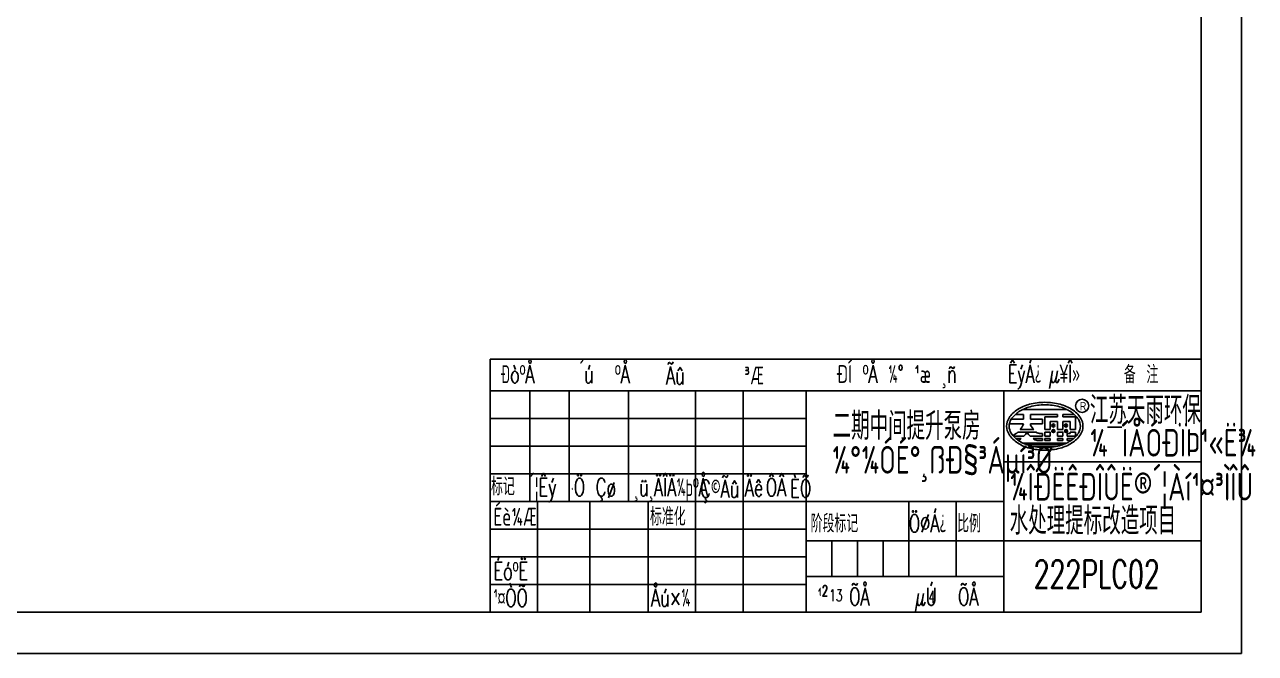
# Model space of a CAD drawing. Header units: millimetres. Extents: x 201 to 11482, y -7821 to 251.
# Drawn here: x 3396.4 to 3708, y -6996.8 to -6837.6 of the extents above; entities that cross this region are included whole.
import ezdxf
from ezdxf.enums import TextEntityAlignment as Align

# ---------------------------------------------------------------- set-up
doc = ezdxf.new("R2010")
doc.units = ezdxf.units.MM
doc.linetypes.add('CENTER2', pattern=[1.125, 0.75, -0.125, 0.125, -0.125])
doc.layers.add('LINE_THIN', color=2, linetype='Continuous')
doc.layers.add('TEXT', color=6, linetype='Continuous')
doc.layers.add('SECTION', color=3, linetype='CENTER2', lineweight=9)
doc.styles.add('HZ', font='txt', dxfattribs={"width": 0.67, "bigfont": 'hztxt'})
doc.styles.add('HZTXT', font='tssdeng.shx', dxfattribs={"width": 0.8, "bigfont": 'hztxt.shx'})

msp = doc.modelspace()

# ---------------------------------------------------------------- linework, layer by layer
for p, q in [((3694.26, -6586.831), (3694.26, -6986.374)), ((3514.26, -6930.374), (3694.26, -6930.374)), ((3644.26, -6986.374), (3644.26, -6930.374)), ((3649.015, -6935.107), (3660.298, -6935.107)), ((3649.015, -6935.107), (3660.298, -6935.107)), ((3646.184, -6937.514), (3649.241, -6937.514)), ((3646.184, -6937.514), (3649.241, -6937.514)), ((3647.212, -6936.311), (3649.241, -6936.311)), ((3647.212, -6936.311), (3649.241, -6936.311)), ((3649.241, -6937.514), (3649.241, -6936.311)), ((3649.241, -6937.514), (3649.241, -6936.311)), ((3651.046, -6937.514), (3651.046, -6936.311)), ((3651.046, -6936.311), (3657.845, -6936.311)), ((3651.046, -6937.514), (3651.046, -6936.311)), ((3651.046, -6936.311), (3657.845, -6936.311)), ((3651.046, -6937.514), (3654.055, -6937.514)), ((3651.046, -6937.514), (3654.055, -6937.514)), ((3654.055, -6938.717), (3654.055, -6937.514)), ((3654.055, -6938.717), (3654.055, -6937.514)), ((3654.656, -6940.183), (3654.656, -6936.912)), ((3654.656, -6936.912), (3657.845, -6936.912)), ((3654.656, -6940.183), (3654.656, -6936.912)), ((3654.656, -6936.912), (3657.845, -6936.912)), ((3656.04, -6940.183), (3656.04, -6938.115)), ((3656.04, -6938.115), (3657.845, -6938.115)), ((3656.04, -6940.183), (3656.04, -6938.115)), ((3656.04, -6938.115), (3657.845, -6938.115)), ((3657.845, -6936.912), (3657.845, -6936.311)), ((3657.845, -6936.912), (3657.845, -6936.311)), ((3657.845, -6940.183), (3657.845, -6938.115)), ((3657.845, -6940.183), (3657.845, -6938.115)), ((3659.229, -6936.912), (3659.229, -6936.311)), ((3659.229, -6936.311), (3662.1, -6936.311)), ((3659.229, -6936.912), (3659.229, -6936.311)), ((3659.229, -6936.311), (3662.1, -6936.311)), ((3659.229, -6936.912), (3662.418, -6936.912)), ((3659.229, -6936.912), (3662.418, -6936.912)), ((3659.229, -6938.115), (3661.034, -6938.115)), ((3659.229, -6940.183), (3659.229, -6938.115)), ((3659.229, -6938.115), (3661.034, -6938.115)), ((3659.229, -6940.183), (3659.229, -6938.115)), ((3661.034, -6940.183), (3661.034, -6938.115)), ((3661.034, -6940.183), (3661.034, -6938.115)), ((3662.418, -6940.183), (3662.418, -6936.912)), ((3662.418, -6940.183), (3662.418, -6936.912)), ((3645.688, -6938.717), (3649.241, -6938.717)), ((3645.688, -6938.717), (3649.241, -6938.717)), ((3647.866, -6940.784), (3652.482, -6940.784)), ((3647.866, -6940.784), (3652.482, -6940.784)), ((3648.432, -6940.183), (3651.859, -6940.183)), ((3648.432, -6940.183), (3651.859, -6940.183)), ((3651.046, -6938.717), (3654.055, -6938.717)), ((3651.071, -6939.028), (3651.046, -6938.717)), ((3651.046, -6938.717), (3654.055, -6938.717)), ((3651.071, -6939.028), (3651.046, -6938.717)), ((3653.328, -6941.124), (3654.055, -6941.124)), ((3653.328, -6941.124), (3654.055, -6941.124)), ((3654.055, -6941.836), (3654.055, -6941.124)), ((3654.055, -6941.836), (3654.055, -6941.124)), ((3654.656, -6940.183), (3656.04, -6940.183)), ((3654.656, -6940.183), (3656.04, -6940.183)), ((3654.656, -6940.784), (3656.04, -6940.784)), ((3654.656, -6941.836), (3654.656, -6940.784)), ((3654.656, -6940.784), (3656.04, -6940.784)), ((3654.656, -6941.836), (3654.656, -6940.784)), ((3656.04, -6941.836), (3656.04, -6940.784)), ((3656.04, -6941.836), (3656.04, -6940.784)), ((3657.845, -6940.183), (3659.229, -6940.183)), ((3657.845, -6940.183), (3659.229, -6940.183)), ((3657.845, -6940.784), (3659.229, -6940.784)), ((3657.845, -6941.836), (3657.845, -6940.784)), ((3657.845, -6940.784), (3659.229, -6940.784)), ((3657.845, -6941.836), (3657.845, -6940.784)), ((3659.229, -6941.836), (3659.229, -6940.784)), ((3659.229, -6941.836), (3659.229, -6940.784)), ((3660.283, -6941.124), (3661.034, -6941.124)), ((3660.283, -6941.124), (3660.283, -6941.836)), ((3660.283, -6941.124), (3661.034, -6941.124)), ((3660.283, -6941.124), (3660.283, -6941.836)), ((3661.034, -6940.183), (3662.418, -6940.183)), ((3661.034, -6940.183), (3662.418, -6940.183)), ((3661.034, -6941.124), (3661.034, -6940.784)), ((3661.034, -6940.784), (3662.418, -6940.784)), ((3661.034, -6941.124), (3661.034, -6940.784)), ((3661.034, -6940.784), (3662.418, -6940.784)), ((3662.418, -6942.015), (3662.418, -6940.784)), ((3662.418, -6942.015), (3662.418, -6940.784)), ((3646.73, -6941.836), (3649.377, -6941.836)), ((3646.73, -6941.836), (3649.377, -6941.836)), ((3647.336, -6942.438), (3648.7, -6942.438)), ((3647.336, -6942.438), (3648.7, -6942.438)), ((3649.243, -6943.64), (3660.07, -6943.64)), ((3649.243, -6943.64), (3660.07, -6943.64)), ((3649.957, -6943.942), (3659.355, -6943.942)), ((3649.957, -6943.942), (3659.355, -6943.942)), ((3650.949, -6941.836), (3654.055, -6941.836)), ((3650.949, -6941.836), (3654.055, -6941.836)), ((3651.669, -6942.438), (3654.055, -6942.438)), ((3651.669, -6942.438), (3654.055, -6942.438)), ((3651.959, -6944.483), (3657.353, -6944.483)), ((3651.959, -6944.483), (3657.353, -6944.483)), ((3652.762, -6942.929), (3654.055, -6942.929)), ((3652.762, -6942.929), (3654.055, -6942.929)), ((3654.055, -6942.929), (3654.055, -6942.438)), ((3654.055, -6942.929), (3654.055, -6942.438)), ((3654.656, -6941.836), (3656.04, -6941.836)), ((3654.656, -6941.836), (3656.04, -6941.836)), ((3654.656, -6942.929), (3654.656, -6942.438)), ((3654.656, -6942.438), (3656.04, -6942.438)), ((3654.656, -6942.929), (3654.656, -6942.438)), ((3654.656, -6942.438), (3656.04, -6942.438)), ((3654.656, -6942.929), (3656.04, -6942.929)), ((3654.656, -6942.929), (3656.04, -6942.929)), ((3656.04, -6942.929), (3656.04, -6942.438)), ((3656.04, -6942.929), (3656.04, -6942.438)), ((3657.845, -6941.836), (3659.229, -6941.836)), ((3657.845, -6941.836), (3659.229, -6941.836)), ((3657.845, -6942.929), (3657.845, -6942.438)), ((3657.845, -6942.438), (3659.229, -6942.438)), ((3657.845, -6942.929), (3657.845, -6942.438)), ((3657.845, -6942.438), (3659.229, -6942.438)), ((3657.845, -6942.929), (3659.229, -6942.929)), ((3657.845, -6942.929), (3659.229, -6942.929)), ((3659.229, -6942.929), (3659.229, -6942.438)), ((3659.229, -6942.929), (3659.229, -6942.438)), ((3660.283, -6941.836), (3662.582, -6941.836)), ((3660.283, -6941.836), (3662.582, -6941.836)), ((3660.283, -6942.438), (3660.283, -6942.929)), ((3660.283, -6942.438), (3661.977, -6942.438)), ((3660.283, -6942.438), (3660.283, -6942.929)), ((3660.283, -6942.438), (3661.977, -6942.438)), ((3660.283, -6942.929), (3661.338, -6942.929)), ((3660.283, -6942.929), (3661.338, -6942.929)), ((3694.26, -6948.374), (3644.26, -6948.374)), ((3694.26, -6948.374), (3644.26, -6948.374)), ((3514.26, -6958.374), (3644.26, -6958.374)), ((3594.26, -6968.374), (3644.26, -6968.374)), ((3694.26, -6968.374), (3644.26, -6968.374)), ((3594.26, -6977.374), (3644.26, -6977.374)), ((3694.26, -6986.374), (3132.156, -6986.374)), ((3694.26, -6986.374), (3514.26, -6986.374))]:
    msp.add_line(p, q)
at = {"color": 0}
for p, q in [((3514.26, -6922.374), (3694.26, -6922.374)), ((3514.26, -6922.374), (3694.26, -6922.374)), ((3514.26, -6930.374), (3694.26, -6930.374)), ((3514.26, -6930.374), (3694.26, -6930.374)), ((3514.26, -6958.374), (3644.26, -6958.374)), ((3514.26, -6958.374), (3644.26, -6958.374)), ((3594.26, -6968.374), (3644.26, -6968.374)), ((3594.26, -6968.374), (3644.26, -6968.374)), ((3594.26, -6977.374), (3644.26, -6977.374)), ((3594.26, -6977.374), (3644.26, -6977.374))]:
    msp.add_line(p, q, dxfattribs=at)
at = {"linetype": 'Continuous'}
msp.add_line((3694.26, -6948.374), (3644.26, -6948.374), dxfattribs=at)
for points in [[(3664.318, -6939.319, 0.1452621), (3663.693, -6937.214, 0.1071711), (3661.533, -6935.076, 0.0774043), (3658.551, -6933.772, 0.0645214), (3654.656, -6933.267, 0.0645214), (3650.762, -6933.772, 0.0774043), (3647.779, -6935.076, 0.1071711), (3645.62, -6937.214, 0.1452621), (3644.995, -6939.319, 0.1452621), (3645.62, -6941.424, 0.1071711), (3647.779, -6943.562, 0.0774043), (3650.762, -6944.866, 0.0645214), (3654.656, -6945.37, 0.0645214), (3658.551, -6944.866, 0.0774043), (3661.533, -6943.562, 0.1071711), (3663.693, -6941.424, 0.1452621)], [(3664.318, -6939.319, 0.1452621), (3663.693, -6937.214, 0.1071711), (3661.533, -6935.076, 0.0774043), (3658.551, -6933.772, 0.0645214), (3654.656, -6933.267, 0.0645214), (3650.762, -6933.772, 0.0774043), (3647.779, -6935.076, 0.1071711), (3645.62, -6937.214, 0.1452621), (3644.995, -6939.319, 0.1452621), (3645.62, -6941.424, 0.1071711), (3647.779, -6943.562, 0.0774043), (3650.762, -6944.866, 0.0645214), (3654.656, -6945.37, 0.0645214), (3658.551, -6944.866, 0.0774043), (3661.533, -6943.562, 0.1071711), (3663.693, -6941.424, 0.1452621)], [(3663.681, -6939.319, 0.1452621), (3663.159, -6937.561, 0.1071711), (3661.191, -6935.613, 0.0774043), (3658.389, -6934.388, 0.0645214), (3654.656, -6933.904, 0.0645214), (3650.924, -6934.388, 0.0774043), (3648.121, -6935.613, 0.1071711), (3646.153, -6937.561, 0.1452621), (3645.631, -6939.319, 0.1452621), (3646.153, -6941.077, 0.1071711), (3648.121, -6943.024, 0.0774043), (3650.924, -6944.25, 0.0645214), (3654.656, -6944.734, 0.0645214), (3658.389, -6944.25, 0.0774043), (3661.191, -6943.024, 0.1071711), (3663.159, -6941.077, 0.1452621)], [(3663.681, -6939.319, 0.1452621), (3663.159, -6937.561, 0.1071711), (3661.191, -6935.613, 0.0774043), (3658.389, -6934.388, 0.0645214), (3654.656, -6933.904, 0.0645214), (3650.924, -6934.388, 0.0774043), (3648.121, -6935.613, 0.1071711), (3646.153, -6937.561, 0.1452621), (3645.631, -6939.319, 0.1452621), (3646.153, -6941.077, 0.1071711), (3648.121, -6943.024, 0.0774043), (3650.924, -6944.25, 0.0645214), (3654.656, -6944.734, 0.0645214), (3658.389, -6944.25, 0.0774043), (3661.191, -6943.024, 0.1071711), (3663.159, -6941.077, 0.1452621)]]:
    msp.add_lwpolyline(points, format="xyb", close=True)
for centre, radius in [((3664.095, -6934.151), 1.666), ((3664.095, -6934.151), 1.666), ((3656.826, -6939.132), 0.1), ((3656.826, -6939.132), 0.1), ((3656.826, -6940.534), 0.1), ((3656.826, -6940.534), 0.1), ((3660.032, -6939.132), 0.1), ((3660.032, -6939.132), 0.1), ((3660.032, -6940.534), 0.1), ((3660.032, -6940.534), 0.1)]:
    msp.add_circle(centre, radius)
for centre, radius, start, end in [((3644.559, -6937.102), 4.95, 293.80566, 311.92468), ((3644.559, -6937.102), 4.95, 293.80566, 311.92468), ((3644.559, -6937.102), 4.95, 321.503, 340.95126), ((3644.559, -6937.102), 4.95, 321.503, 340.95126), ((3644.559, -6937.102), 6.755, 315.50262, 325.59469), ((3644.559, -6937.102), 6.755, 315.50262, 325.59469), ((3656.026, -6936.491), 7.372, 216.90779, 226.46812), ((3656.026, -6936.491), 7.372, 216.90779, 226.46812), ((3656.026, -6936.491), 5.567, 207.10998, 221.53659), ((3656.026, -6936.491), 5.567, 207.10998, 221.53659), ((3656.026, -6936.491), 5.567, 230.45944, 231.79763), ((3656.026, -6936.491), 5.567, 230.45944, 231.79763), ((3653.328, -6939.92), 1.203, 231.79763, 270), ((3653.328, -6939.92), 1.203, 231.79763, 270), ((3644.559, -6937.102), 6.755, 300.38393, 307.81943), ((3644.559, -6937.102), 6.755, 300.38393, 307.81943), ((3656.026, -6936.491), 7.372, 233.7656, 238.04867), ((3656.026, -6936.491), 7.372, 233.7656, 238.04867), ((3652.762, -6941.725), 1.203, 238.04867, 270), ((3652.762, -6941.725), 1.203, 238.04867, 270)]:
    msp.add_arc(centre, radius, start, end)
for p in [(3656.826, -6939.132), (3656.826, -6939.132), (3656.826, -6940.534), (3656.826, -6940.534), (3660.032, -6939.132), (3660.032, -6939.132), (3660.032, -6940.534), (3660.032, -6940.534)]:
    msp.add_point(p)
at = {"layer": 'LINE_THIN'}
for p, q in [((3704.464, -6576.831), (3704.464, -6996.831)), ((3704.464, -6996.831), (3107.156, -6996.831))]:
    msp.add_line(p, q, dxfattribs=at)
for centre in [(3656.826, -6939.132), (3656.826, -6939.132), (3656.826, -6940.534), (3656.826, -6940.534), (3660.032, -6939.132), (3660.032, -6939.132), (3660.032, -6940.534), (3660.032, -6940.534)]:
    msp.add_circle(centre, 0.401, dxfattribs=at)
at = {"layer": 'TEXT', "color": 0}
for p, q in [((3514.26, -6922.374), (3694.26, -6922.374)), ((3514.26, -6922.374), (3514.26, -6986.374)), ((3514.26, -6922.374), (3514.26, -6986.374)), ((3514.26, -6922.374), (3514.26, -6986.374)), ((3524.26, -6958.374), (3524.26, -6930.374)), ((3524.26, -6958.374), (3524.26, -6930.374)), ((3524.26, -6958.374), (3524.26, -6930.374)), ((3534.26, -6958.374), (3534.26, -6930.374)), ((3534.26, -6958.374), (3534.26, -6930.374)), ((3534.26, -6958.374), (3534.26, -6930.374)), ((3549.26, -6958.374), (3549.26, -6930.374)), ((3549.26, -6958.374), (3549.26, -6930.374)), ((3549.26, -6958.374), (3549.26, -6930.374)), ((3566.26, -6986.374), (3566.26, -6930.374)), ((3566.26, -6986.374), (3566.26, -6930.374)), ((3566.26, -6986.374), (3566.26, -6930.374)), ((3578.26, -6986.374), (3578.26, -6930.374)), ((3578.26, -6986.374), (3578.26, -6930.374)), ((3578.26, -6986.374), (3578.26, -6930.374)), ((3594.26, -6986.374), (3594.26, -6930.374)), ((3594.26, -6986.374), (3594.26, -6930.374)), ((3594.26, -6986.374), (3594.26, -6930.374)), ((3514.26, -6937.374), (3594.26, -6937.374)), ((3514.26, -6937.374), (3594.26, -6937.374)), ((3514.26, -6937.374), (3594.26, -6937.374)), ((3514.26, -6944.374), (3594.26, -6944.374)), ((3514.26, -6944.374), (3594.26, -6944.374)), ((3514.26, -6944.374), (3594.26, -6944.374)), ((3514.26, -6951.374), (3594.26, -6951.374)), ((3514.26, -6951.374), (3594.26, -6951.374)), ((3514.26, -6951.374), (3594.26, -6951.374)), ((3526.26, -6986.374), (3526.26, -6958.374)), ((3526.26, -6986.374), (3526.26, -6958.374)), ((3526.26, -6986.374), (3526.26, -6958.374)), ((3539.474, -6986.509), (3539.474, -6958.374)), ((3539.474, -6986.509), (3539.474, -6958.374)), ((3539.474, -6986.509), (3539.474, -6958.374)), ((3554.26, -6986.374), (3554.26, -6958.374)), ((3554.26, -6986.374), (3554.26, -6958.374)), ((3554.26, -6986.374), (3554.26, -6958.374)), ((3620.26, -6977.374), (3620.26, -6958.374)), ((3620.26, -6977.374), (3620.26, -6958.374)), ((3620.26, -6977.374), (3620.26, -6958.374)), ((3632.26, -6977.374), (3632.26, -6958.374)), ((3632.26, -6977.374), (3632.26, -6958.374)), ((3632.26, -6977.374), (3632.26, -6958.374)), ((3514.26, -6965.374), (3594.26, -6965.374)), ((3514.26, -6965.374), (3594.26, -6965.374)), ((3514.26, -6965.374), (3594.26, -6965.374)), ((3600.76, -6977.374), (3600.76, -6968.374)), ((3600.76, -6977.374), (3600.76, -6968.374)), ((3600.76, -6977.374), (3600.76, -6968.374)), ((3607.26, -6977.374), (3607.26, -6968.374)), ((3607.26, -6977.374), (3607.26, -6968.374)), ((3607.26, -6977.374), (3607.26, -6968.374)), ((3613.76, -6977.374), (3613.76, -6968.374)), ((3613.76, -6977.374), (3613.76, -6968.374)), ((3613.76, -6977.374), (3613.76, -6968.374)), ((3514.26, -6972.374), (3594.26, -6972.374)), ((3514.26, -6972.374), (3594.26, -6972.374)), ((3514.26, -6972.374), (3594.26, -6972.374)), ((3514.26, -6979.374), (3594.26, -6979.374)), ((3514.26, -6979.374), (3594.26, -6979.374)), ((3514.26, -6979.374), (3594.26, -6979.374))]:
    msp.add_line(p, q, dxfattribs=at)

# ---------------------------------------------------------------- texts
at = {"layer": 'LINE_THIN', "style": 'HZTXT'}
msp.add_text('R', height=2.139, dxfattribs=at).set_placement((3663.473, -6935.295))
msp.add_text('R', height=2.139, dxfattribs=at).set_placement((3663.473, -6935.295))
at = {"layer": 'SECTION', "color": 3, "style": 'HZ', "width": 0.67}
for s, height, p in [('江苏天雨环保', 6.9881, (3666.058, -6938.768)), ('二期中间提升泵房', 6.9881, (3600.939, -6942.77)), ('¼¯ÍÅÓÐÏÞ¹«Ë¾', 6.98805, (3665.989, -6946.991)), ('¼¯ÍÅÓÐÏÞ¹«Ë¾', 6.98805, (3665.989, -6946.991)), ('¼°¼ÓÉ°¸ßÐ§³Áµí³Ø', 6.98805, (3600.775, -6951.312)), ('¼ÎÐËÊÐÎÛË®´¦Àí¹¤³ÌÎÛ', 6.98805, (3645.728, -6958.13)), ('¼ÎÐËÊÐÎÛË®´¦Àí¹¤³ÌÎÛ', 6.98805, (3645.728, -6958.13)), ('水处理提标改造项目', 6.9881, (3645.771, -6966.772)), ('222PLC02', 6.9881, (3651.835, -6980.233))]:
    msp.add_text(s, height=height, dxfattribs=at).set_placement(p)
at = {"layer": 'TEXT', "style": 'HZ', "width": 0.67}
for s, p in [('ÐòºÅ', (3521.237, -6928.396)), ('ÐòºÅ', (3521.237, -6928.396)), ('ÐòºÅ', (3521.237, -6928.396)), ('ÐÍ ºÅ ¼° ¹æ ¸ñ', (3617.178, -6928.337)), ('ÐÍ ºÅ ¼° ¹æ ¸ñ', (3617.178, -6928.337)), ('ÐÍ ºÅ ¼° ¹æ ¸ñ', (3617.178, -6928.337)), ('ÊýÁ¿', (3649.548, -6928.315)), ('ÊýÁ¿', (3649.548, -6928.315)), ('ÊýÁ¿', (3649.548, -6928.315)), ('µ¥Î»', (3659.638, -6928.253)), ('µ¥Î»', (3659.638, -6928.253)), ('µ¥Î»', (3659.638, -6928.253)), ('Ãû     ³Æ', (3571.177, -6928.729)), ('Ãû     ³Æ', (3571.177, -6928.729)), ('Ãû     ³Æ', (3571.177, -6928.729)), ('备 注', (3679.028, -6928.499))]:
    msp.add_text(s, height=4.5, dxfattribs=at).set_placement(p, align=Align.CENTER)
msp.add_text('´ú  ºÅ', height=4.5, dxfattribs=at).set_placement((3549.623, -6928.396), align=Align.RIGHT)
msp.add_text('´ú  ºÅ', height=4.5, dxfattribs=at).set_placement((3549.623, -6928.396), align=Align.RIGHT)
msp.add_text('´ú  ºÅ', height=4.5, dxfattribs=at).set_placement((3549.623, -6928.396), align=Align.RIGHT)
for s, p in [('标记', (3514.476, -6956.844)), ('´¦Êý', (3524.331, -6956.991)), ('´¦Êý', (3524.331, -6956.991)), ('´¦Êý', (3524.331, -6956.991)), ('·Ö Çø', (3534.643, -6956.991)), ('·Ö Çø', (3534.643, -6956.991)), ('·Ö Çø', (3534.643, -6956.991)), ('¸ü¸ÄÎÄ¼þºÅ', (3550.631, -6956.991)), ('¸ü¸ÄÎÄ¼þºÅ', (3550.631, -6956.991)), ('¸ü¸ÄÎÄ¼þºÅ', (3550.631, -6956.991)), ('Ç©Ãû', (3567.409, -6957.404)), ('Ç©Ãû', (3567.409, -6957.404)), ('Ç©Ãû', (3567.409, -6957.404)), ('Äê', (3578.716, -6957.113)), ('Äê', (3578.716, -6957.113)), ('Äê', (3578.716, -6957.113)), ('ÔÂ', (3584.041, -6957.036)), ('ÔÂ', (3584.041, -6957.036)), ('ÔÂ', (3584.041, -6957.036)), ('ÈÕ', (3590.225, -6957.344)), ('Éè¼Æ', (3515.064, -6964.485)), ('Éè¼Æ', (3515.064, -6964.485)), ('Éè¼Æ', (3515.064, -6964.485)), ('阶段标记', (3595.363, -6966.211)), ('ÖØÁ¿', (3620.252, -6966.158)), ('ÖØÁ¿', (3620.252, -6966.158)), ('ÖØÁ¿', (3620.252, -6966.158)), ('比例', (3632.463, -6966.23)), ('ÉóºË', (3515.064, -6978.22)), ('ÉóºË', (3515.064, -6978.22)), ('ÉóºË', (3515.064, -6978.22)), ('¹²  ÕÅ', (3597.144, -6984.698)), ('µÚ  ÕÅ', (3621.777, -6984.698)), ('¹¤ÒÕ', (3515.064, -6985.045)), ('¹¤ÒÕ', (3515.064, -6985.045)), ('¹¤ÒÕ', (3515.064, -6985.045)), ('Åú×¼', (3554.973, -6984.974))]:
    msp.add_text(s, height=4.5, dxfattribs=at).set_placement(p)
at = {"layer": 'TEXT', "color": 0, "style": 'HZ', "width": 0.67}
for s, height, p in [('标准化', 4.5, (3554.698, -6964.478)), ('Åú×¼', 4.5, (3554.973, -6984.974)), ('Åú×¼', 4.5, (3554.973, -6984.974)), ('13', 3, (3600.026, -6983.651)), ('4', 3, (3625.191, -6983.994))]:
    msp.add_text(s, height=height, dxfattribs=at).set_placement(p)

doc.saveas('drawing.dxf')
